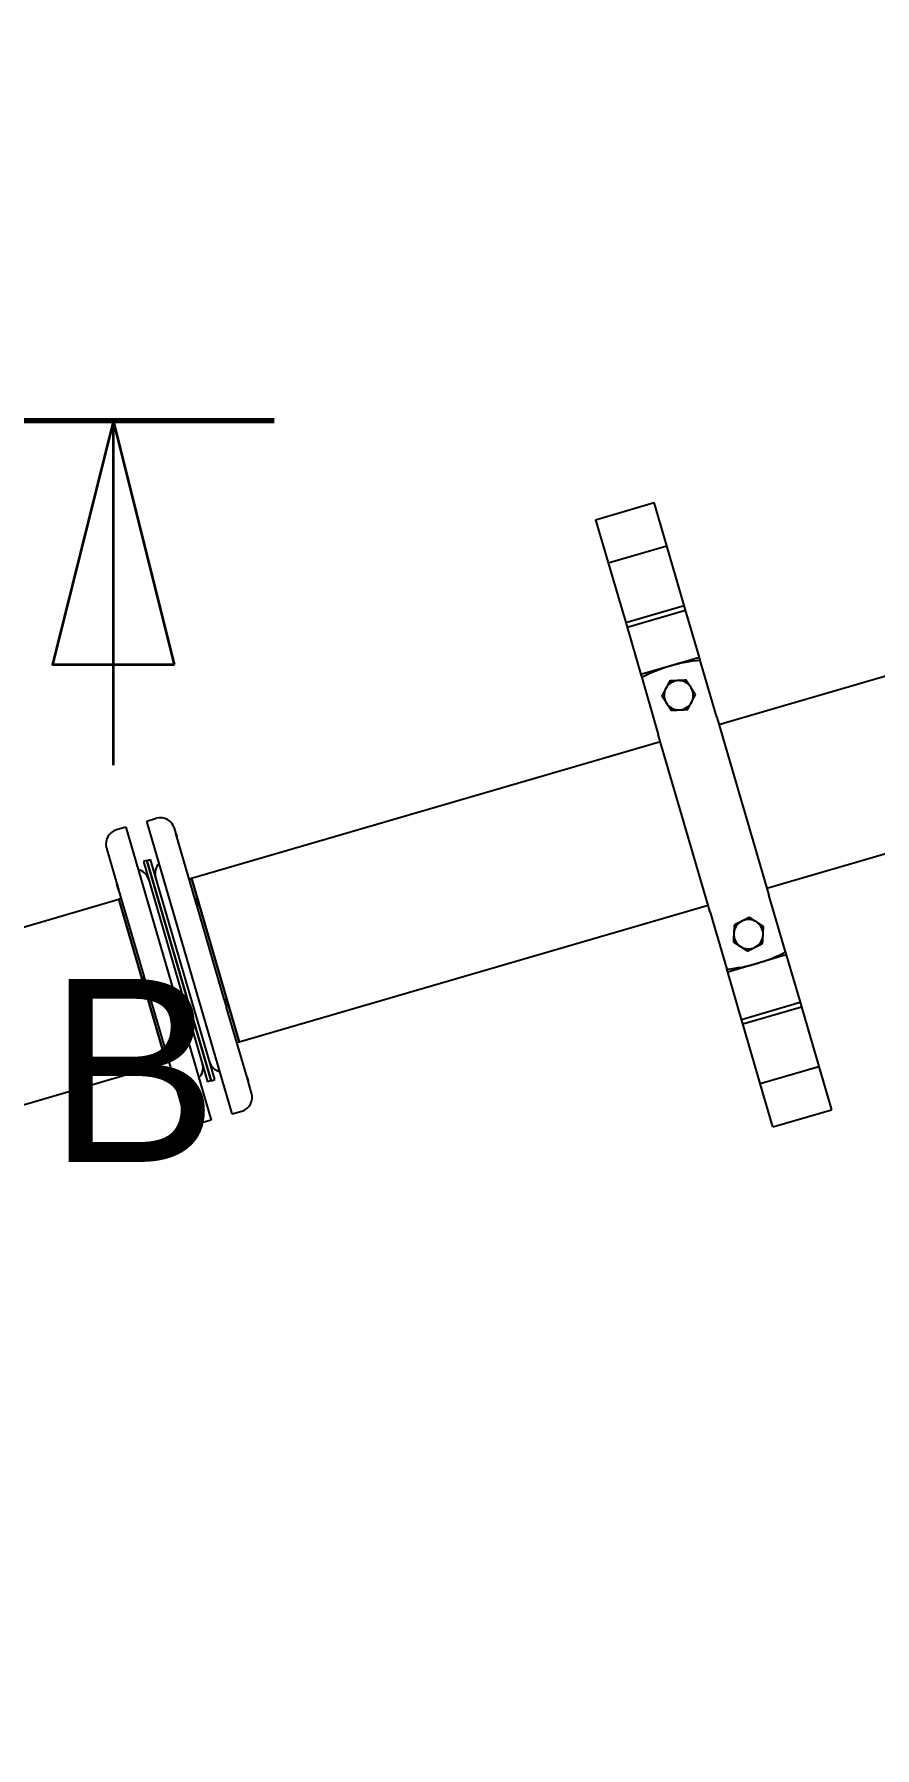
# Model space of a CAD drawing. Header units: millimetres. Extents: x 0 to 157650, y 0 to 89100.
# Drawn here: x 103620 to 105685, y 51117 to 55330 of the extents above; entities that cross this region are included whole.
import ezdxf

# ---------------------------------------------------------------- set-up
doc = ezdxf.new("R2010")
doc.units = ezdxf.units.MM
doc.header["$LTSCALE"] = 150
doc.linetypes.add('CHAIN', pattern=[0.35429999999999995, 0.2362, -0.0295, 0.0591, -0.0295])
for name, color, linetype, lineweight in [('Hatch', 7, 'Continuous', 18), ('Section Line', 7, 'CHAIN', 35), ('Visible', 7, 'Continuous', 25)]:
    doc.layers.add(name, color=color, linetype=linetype, lineweight=lineweight)
doc.styles.add('Title', font='arial.ttf')

# ---------------------------------------------------------------- blocks, each defined once
blk = doc.blocks.new('2dTransSection1')
at = {"layer": 'Section Line', "linetype": 'Continuous', "lineweight": 70}
blk.add_line((689.4677291531705, 362.5330789586023), (694.7307476199313, 362.5330789586023), dxfattribs=at)
at = {"layer": 'Section Line', "linetype": 'Continuous'}
for p, q in [((692.0992383865508, 362.5330789586023), (691.099238386551, 358.5330789586023)), ((692.0992383865508, 358.5330789586023), (692.0992383865508, 362.5330789586023)), ((693.099238386551, 358.5330789586023), (692.0992383865508, 362.5330789586023)), ((691.099238386551, 358.5330789586023), (693.099238386551, 358.5330789586023)), ((692.0992383865508, 356.8828718079426), (692.0992383865508, 358.5330789586023))]:
    blk.add_line(p, q, dxfattribs=at)
at = {"layer": 'Section Line', "linetype": 'Continuous', "flags": 128}
blk.add_lwpolyline([(693.0992367063777, 358.53308056636), (692.0992367063777, 362.53308056636), (691.0992367063778, 358.53308056636), (693.0992367063777, 358.53308056636)], dxfattribs=at)
at = {"layer": 'Section Line'}
blk.add_solid([(693.0992367063777, 358.53308056636), (692.0992367063777, 362.53308056636), (691.0992367063778, 358.53308056636), (693.0992367063777, 358.53308056636)], dxfattribs=at)
at = {"layer": 'Section Line', "insert": (691.0225921892707, 350.3828716887333), "char_height": 3.00000011920929, "attachment_point": 7, "style": 'Title'}
blk.add_mtext('B', dxfattribs=at)

msp = doc.modelspace()

# ---------------------------------------------------------------- hatches: boundary and pattern name
at = {"layer": 'Hatch'}
h = msp.add_hatch(dxfattribs=at)
h.set_pattern_fill('ANSI31', color=256, scale=3810, angle=-14.999977780745, style=0)
h.set_pattern_definition([(30.000022219255, (0, 0), (-238.1251599456498, 412.4445062076336), [])])
edge = h.paths.add_edge_path()
edge.add_line((108123.4879463315, 42159.58709388264), (108086.8065875741, 42159.58709388264))
edge.add_ellipse((137412.9492791453, 62779.96184395169), major_axis=(19200.00000006426, -30275.11354226793), ratio=1, start_angle=269.9999999999994, end_angle=272.7303477327447, ccw=False)
edge.add_ellipse((137412.9492789841, 62779.96184385057), major_axis=(18899.9999998964, -30463.2975889012), ratio=1, start_angle=269.9999999999999, end_angle=270.5659876102085, ccw=False)
edge.add_ellipse((137412.9492791489, 62779.96184395414), major_axis=(-3600.000000000085, -35668.78887767279), ratio=1, start_angle=270.00000000000017, end_angle=307.5795037802839, ccw=False)
edge.add_ellipse((137412.949278965, 62779.96184397389), major_axis=(-3899.999999980316, -35637.23474102448), ratio=1, start_angle=269.99999999999784, end_angle=270.4821088476203, ccw=False)
edge.add_ellipse((137412.9492772113, 62779.96184416919), major_axis=(-4012.253517421899, -35624.77117922516), ratio=1, start_angle=270, end_angle=270.1805070568376, ccw=False)
edge.add_line((101788.1780979862, 66792.2153615911), (101817.9896219872, 66788.8578272667))
edge.add_ellipse((137412.949279149, 62779.96184395414), major_axis=(-20620.37475007149, 29289.46133281754), ratio=1, start_angle=48.42779682903527, end_angle=90.00000000000006)

# ---------------------------------------------------------------- linework, layer by layer
at = {"layer": 'Visible', "color": 9, "true_color": 0xc0c0c0}
for p, q in [((105302.6645891638, 53633.0882069892), (110838.1840430821, 55247.55516273831)), ((105420.0086001217, 53230.75104353997), (110838.1840430821, 54810.99392515776)), ((104999.6369801468, 54136.34583536373), (105143.6373965567, 54178.34440764648)), ((105174.6581233453, 54071.98370698192), (105143.6373965567, 54178.34440764649)), ((104999.6369801468, 54136.34583536373), (105030.6577069355, 54029.98513469921)), ((105030.6577069355, 54029.98513469921), (105174.6581233453, 54071.98370698192)), ((105217.4709754276, 53925.19137113691), (105174.6581233453, 54071.98370698194)), ((105030.6577069355, 54029.98513469921), (105073.4705590178, 53883.19279885418)), ((105073.4705590177, 53883.1927988542), (105217.4709754275, 53925.19137113691)), ((105220.7163758784, 53914.06387344041), (105217.4709754276, 53925.19137113691)), ((105073.4705590177, 53883.1927988542), (105076.7159594685, 53872.06530115764)), ((105076.7159594685, 53872.06530115766), (105220.7163758784, 53914.06387344041)), ((105254.6602210446, 53797.68068294562), (105220.7163758784, 53914.06387344038)), ((105076.7159594685, 53872.06530115766), (105110.6598046347, 53755.68211066297)), ((105254.6602210446, 53797.68068294562), (105110.6598046347, 53755.68211066293)), ((105256.8065696767, 53790.32150190718), (105254.6602210446, 53797.68068294565)), ((105110.6598046348, 53755.68211066293), (105112.8061532669, 53748.32292962439)), ((105291.0132616714, 53673.03708904482), (105256.8065696767, 53790.32150190718)), ((105112.8061532669, 53748.32292962439), (105147.0128452615, 53631.0385167621)), ((105297.5663969512, 53650.56836790049), (105291.0132616714, 53673.03708904483)), ((105147.0128452616, 53631.0385167621), (105153.5659805413, 53608.56979561775)), ((105297.5663969512, 53650.56836790049), (105425.1067923343, 53213.27088262873)), ((104006.6608414752, 53255.10105644466), (105158.6641727541, 53591.08963470648)), ((105281.1063759244, 53171.27231034601), (105153.5659805413, 53608.56979561776)), ((103845.1360831195, 53380.33465791865), (103822.0960164938, 53373.6148863534)), ((103845.1360831193, 53380.33465791858), (104055.128944533, 52660.33257586929)), ((103896.9762330268, 53395.45414394021), (103920.0162996524, 53402.17391550547)), ((104106.9690944405, 52675.45206189102), (103896.9762330269, 53395.45414394032)), ((103968.7672331632, 53363.59749164477), (103964.6560569386, 53377.69347291505)), ((103968.7672331633, 53363.59749164477), (103970.7565267421, 53356.77680493687)), ((104014.9024789377, 53205.41367153841), (103970.7565267421, 53356.7768049369)), ((103797.6658221951, 53328.80284285463), (103823.2679762205, 53241.02079122142)), ((103897.0952728884, 53298.61414275532), (103888.4552479038, 53296.09422841841)), ((103888.4552479038, 53296.09422841835), (104046.3698796868, 52754.65266271728)), ((103897.0952728883, 53298.61414275523), (103905.7352978729, 53301.1340570922)), ((103897.0952728884, 53298.61414275532), (104055.0099046714, 52757.17257705424)), ((104055.0099046714, 52757.17257705424), (103897.0952728884, 53298.61414275532)), ((104063.649929656, 52759.6924913912), (103905.735297873, 53301.13405709228)), ((104000.9008248186, 53253.42111355334), (104006.660841475, 53255.10105644466)), ((104124.004852433, 52852.7638929955), (104006.6608414751, 53255.10105644464)), ((104006.6608414751, 53255.10105644464), (104124.004852433, 52852.7638929955)), ((103827.6351919388, 53226.04692787772), (103823.2679762205, 53241.02079122142)), ((103827.6351919388, 53226.04692787763), (103889.4442594129, 53014.12230829179)), ((103833.8603417832, 53204.70276970537), (103828.1003251268, 53203.02282681406)), ((104014.9024789377, 53205.41367153841), (104020.4436023753, 53186.41483326784)), ((105431.6599276141, 53190.8021614844), (105425.1067923343, 53213.27088262874)), ((102984.257884965, 52956.91119323724), (103828.1003251268, 53203.02282681406)), ((103828.1003251268, 53203.02282681406), (103945.4443360848, 52800.68566336491)), ((103945.4443360848, 52800.68566336491), (103828.1003251268, 53203.02282681406)), ((104087.2050107028, 52957.51013301864), (104020.4436023753, 53186.41483326792)), ((104124.0048524331, 52852.76389299543), (105276.008183712, 53188.75247125724)), ((105281.1063759244, 53171.27231034602), (105287.6595112042, 53148.80358920167)), ((105465.8666196087, 53073.51774862209), (105431.6599276141, 53190.80216148438)), ((105287.6595112042, 53148.80358920166), (105321.8662031989, 53031.51917633936)), ((105468.0129682409, 53066.15856758355), (105324.012551831, 53024.15999530085)), ((105465.8666196087, 53073.51774862209), (105468.0129682409, 53066.15856758354)), ((105468.0129682409, 53066.15856758355), (105501.9568134071, 52949.77537708887)), ((103895.6204351115, 52992.94606766996), (103889.4442594128, 53014.12230829184)), ((103895.6204351116, 52992.94606766989), (103957.4295025856, 52781.02144808404)), ((105324.012551831, 53024.15999530085), (105321.8662031989, 53031.51917633934)), ((105357.9563969972, 52907.77680480612), (105324.012551831, 53024.15999530086)), ((104087.2050107029, 52957.51013301861), (104093.0520490402, 52937.46240497506)), ((104143.3209859445, 52765.1054067901), (104093.0520490402, 52937.46240497507)), ((105357.9563969972, 52907.77680480612), (105501.9568134071, 52949.77537708887)), ((105361.201797448, 52896.64930710962), (105505.2022138578, 52938.64787939232)), ((105501.9568134071, 52949.77537708887), (105505.2022138578, 52938.64787939232)), ((105505.2022138578, 52938.64787939229), (105548.0150659401, 52791.85554354725)), ((105361.201797448, 52896.64930710962), (105357.9563969972, 52907.77680480613)), ((105404.0146495303, 52749.85697126456), (105361.201797448, 52896.6493071096)), ((104118.2448357765, 52851.08395010416), (104124.0048524329, 52852.76389299548)), ((103516.9028602638, 52675.69900987366), (103945.4443360848, 52800.68566336491)), ((103951.2043527412, 52802.36560625627), (103945.4443360848, 52800.68566336495)), ((105404.0146495303, 52749.85697126456), (105548.0150659402, 52791.85554354725)), ((105548.0150659402, 52791.85554354725), (105579.0357927288, 52685.49484288273)), ((103961.796718304, 52766.0475847403), (103957.4295025856, 52781.02144808409)), ((103961.796718304, 52766.04758474027), (103987.3988723293, 52678.26553310706)), ((104055.0099046715, 52757.17257705436), (104046.3698796869, 52754.65266271739)), ((104055.0099046713, 52757.17257705421), (104063.6499296559, 52759.69249139113)), ((104143.3209859446, 52765.10540679001), (104146.0488234234, 52755.75247616658)), ((104154.4896036566, 52726.81159074248), (104146.0488234233, 52755.75247616658)), ((105435.0353763189, 52643.4962706), (105404.0146495303, 52749.85697126457)), ((104055.1289445331, 52660.3325758694), (104032.0888779075, 52653.61280430415)), ((104106.9690944405, 52675.45206189096), (104130.0091610661, 52682.17183345622)), ((105435.0353763189, 52643.4962706), (105579.0357927288, 52685.49484288275))]:
    msp.add_line(p, q, dxfattribs=at)
for centre, radius, start, end in [((137412.949279149, 62779.96184395414), 35850.00000000009, 173.5741192067048, 215.1125742343866), ((137412.949279149, 62779.96184395414), 35820.00000000009, 173.5741192067048, 215.1463223776695), ((105289.3363864378, 53410.92033912325), 380.7931607845491, 94.9005491881191, 117.6187240888399), ((105203.659298981, 53704.68118859937), 36.00000000000011, 152.6407601902888, 212.6407601903052), ((105203.659298981, 53704.68118859937), 36.00000000000011, 92.64076019034704, 152.6407601903345), ((105203.659298981, 53704.68118859937), 36.00000000000011, 32.64076019030522, 92.64076019031316), ((105203.659298981, 53704.68118859937), 36.00000000000011, 332.6407601902888, 32.64076019030519), ((105203.659298981, 53704.68118859937), 36.00000000000012, 212.6407601903052, 272.6407601903131), ((105203.659298981, 53704.68118859937), 36.00000000000011, 272.640760190347, 332.6407601903344), ((103832.1756738417, 53339.05478641504), 36.00000000000001, 106.2596366385033, 192.6763149399748), ((103930.0959570003, 53367.61381556714), 36.00000000000007, 16.25963663862674, 106.2596366385358), ((103950.0149611679, 53267.17361807146), 33.00000000000011, 133.2953284278622, 196.259636638441), ((103869.3747279785, 53243.65441759332), 33.00000000000004, 16.25963663844097, 79.22394484901274), ((105375.0134738946, 53117.15948964713), 36.00000000000012, 176.9082072920409, 236.9082072920371), ((105375.0134738946, 53117.15948964713), 36.00000000000011, 116.9082072920437, 176.908207292056), ((105375.0134738946, 53117.15948964713), 36.00000000000011, 56.90820729207485, 116.9082072920739), ((105375.0134738946, 53117.15948964713), 36.00000000000011, 356.9082072920409, 56.9082072920372), ((105375.0134738946, 53117.15948964713), 36.00000000000012, 236.9082072920748, 296.9082072920739), ((105375.0134738946, 53117.15948964713), 36.00000000000011, 296.9082072920437, 356.908207292056), ((105289.3363864378, 53410.92033912325), 380.7931607845489, 274.9005491881191, 297.6187240888398), ((104002.0902163919, 52788.61310173815), 33.00000000000004, 313.2953284278622, 16.25963663844097), ((104082.7304495814, 52812.13230221632), 33.00000000000009, 196.259636638441, 259.2239448490128), ((104119.9295037182, 52716.73193339454), 36.00000000000008, 286.2596366385358, 16.25963663853585), ((104022.0092205596, 52688.1729042425), 36.00000000000001, 199.842958337045, 286.2596366385358)]:
    msp.add_arc(centre, radius, start, end, dxfattribs=at)
for points, weights in [([(105171.6861673121, 53721.22563936932), (105167.2530950891, 53712.65846455911), (105162.1342242065, 53702.76594319342)], [1, 1.04818815858857, 1.019815418649311]), ([(105181.2381104177, 53739.68533554523), (105176.1192395351, 53729.79281417953), (105171.6861673121, 53721.22563936932)], [1.019815418649315, 1.048188158588583, 1]), ([(105202.000647805, 53740.64295824822), (105192.3647206692, 53740.19852400506), (105181.2381104177, 53739.68533554523)], [1, 1.048188158588592, 1.019815418649319]), ([(105222.7631851923, 53741.60058095119), (105211.6365749408, 53741.08739249136), (105202.000647805, 53740.64295824822)], [1.019815418649313, 1.048188158588575, 1]), ([(105233.973779474, 53724.09850747825), (105228.7709245612, 53732.22124804532), (105222.7631851923, 53741.60058095119)], [1, 1.048188158588583, 1.019815418649316]), ([(105245.1843737556, 53706.59643400533), (105239.1766343868, 53715.97576691119), (105233.973779474, 53724.09850747825)], [1.019815418649319, 1.048188158588589, 1]), ([(105162.1342242065, 53702.76594319342), (105168.1419635753, 53693.38661028755), (105173.3448184881, 53685.26386972048)], [1.01981541864932, 1.048188158588594, 1]), ([(105173.3448184881, 53685.26386972048), (105178.5476734009, 53677.14112915342), (105184.5554127698, 53667.76179624756)], [1, 1.048188158588593, 1.019815418649321]), ([(105184.5554127698, 53667.76179624756), (105195.6820230213, 53668.27498470739), (105205.3179501571, 53668.71941895053)], [1.019815418649313, 1.048188158588573, 1]), ([(105205.3179501571, 53668.71941895053), (105214.9538772929, 53669.16385319369), (105226.0804875444, 53669.67704165351)], [1, 1.048188158588568, 1.019815418649311]), ([(105226.0804875444, 53669.67704165351), (105231.199358427, 53679.56956301921), (105235.63243065, 53688.13673782942)], [1.019815418649322, 1.048188158588595, 1]), ([(105235.63243065, 53688.13673782942), (105240.065502873, 53696.70391263961), (105245.1843737556, 53706.59643400533)], [1, 1.048188158588594, 1.019815418649321]), ([(105339.0658752584, 53119.10117764703), (105338.5456015268, 53109.46904762259), (105337.9448411689, 53098.34682189767)], [1, 1.048188158588568, 1.019815418649311]), ([(105340.1869093478, 53139.85553339637), (105339.5861489899, 53128.73330767146), (105339.0658752584, 53119.10117764703)], [1.019815418649313, 1.048188158588573, 1]), ([(105358.7212257106, 53149.2618672711), (105350.1194195511, 53144.8963725273), (105340.1869093478, 53139.85553339637)], [1, 1.048188158588593, 1.019815418649321]), ([(105377.2555420734, 53158.66820114583), (105367.3230318701, 53153.62736201489), (105358.7212257106, 53149.2618672711)], [1.01981541864932, 1.048188158588594, 1]), ([(105394.6688243468, 53147.32017927121), (105386.5872919189, 53152.58681455184), (105377.2555420734, 53158.66820114583)], [1, 1.04818815858857, 1.019815418649311]), ([(105412.0821066202, 53135.97215739657), (105402.7503567747, 53142.05354399056), (105394.6688243468, 53147.32017927121)], [1.019815418649315, 1.048188158588583, 1]), ([(105410.9610725308, 53115.21780164724), (105411.4813462623, 53124.84993167166), (105412.0821066202, 53135.97215739658)], [1, 1.048188158588592, 1.019815418649319]), ([(105337.9448411689, 53098.34682189769), (105347.2765910144, 53092.26543530369), (105355.3581234423, 53086.99880002307)], [1.019815418649322, 1.048188158588595, 1]), ([(105355.3581234423, 53086.99880002307), (105363.4396558703, 53081.73216474242), (105372.7714057157, 53075.65077814843)], [1, 1.048188158588594, 1.019815418649321]), ([(105372.7714057157, 53075.65077814843), (105382.7039159191, 53080.69161727936), (105391.3057220786, 53085.05711202316)], [1.019815418649319, 1.048188158588589, 1]), ([(105391.3057220786, 53085.05711202316), (105399.907528238, 53089.42260676697), (105409.8400384414, 53094.46344589789)], [1, 1.048188158588583, 1.019815418649316]), ([(105409.8400384414, 53094.46344589789), (105410.4407987993, 53105.5856716228), (105410.9610725308, 53115.21780164724)], [1.019815418649313, 1.048188158588575, 1])]:
    msp.add_rational_spline(points, weights, degree=2, dxfattribs=at)
for points, knots in [([(103797.0523173364, 53331.15460411031), (103797.0515451557, 53331.15438599229), (103797.1001901957, 53330.94303306528), (103797.3010419724, 53330.12696865304), (103797.4488684438, 53329.5467117252), (103797.6658221951, 53328.80284285463)], [-1.958114928343415, -1.958114928343415, -1.958114928343415, -1.958114928343415, -1.75433311417578, -1.75433311417578, -1.56067003074902, -1.56067003074902, -1.56067003074902, -1.56067003074902]), ([(103970.7565267421, 53356.7768049369), (103970.7447914223, 53356.81704180336), (103970.7330738114, 53356.85713427098), (103970.1597777454, 53358.81477249118), (103969.6584478482, 53360.36755322041), (103968.9773037536, 53362.59800332521), (103968.7874342378, 53363.29988354256), (103968.6926706292, 53363.77972050261), (103968.7127554279, 53363.78427934137), (103968.7672331632, 53363.59749164477)], [-2.355385897473158, -2.355385897473158, -2.355385897473158, -2.355385897473158, -2.349031193156322, -2.349031193156322, -2.043971453062818, -2.043971453062818, -1.75435964205497, -1.75435964205497, -1.560670043043428, -1.560670043043428, -1.560670043043428, -1.560670043043428]), ([(103823.2679762204, 53241.02079122142), (103823.2738360118, 53241.00069976732), (103823.2797749649, 53240.98042057115), (103823.5746445015, 53239.9774228066), (103824.0315383176, 53238.57699997525), (103825.0768859633, 53235.09780592105), (103825.6500859583, 53233.08160129638), (103826.7041209814, 53229.31271245594), (103827.1503891108, 53227.70917031393), (103827.6351919388, 53226.04692787763)], [-2.355385897473158, -2.355385897473158, -2.355385897473158, -2.355385897473158, -2.349031193156322, -2.349031193156322, -2.043971453062818, -2.043971453062818, -1.75435964205497, -1.75435964205497, -1.560670043043428, -1.560670043043428, -1.560670043043428, -1.560670043043428]), ([(104020.4436023753, 53186.41483326792), (104020.4262034906, 53186.47448878745), (104020.4087787041, 53186.53414547943), (104019.5729813948, 53189.39163592936), (104018.7217532472, 53192.14419859477), (104017.2033073545, 53197.24561688279), (104016.5398243461, 53199.57140459915), (104015.5741694091, 53203.03724321594), (104015.227044941, 53204.30083276597), (104014.9024789377, 53205.41367153841)], [-2.35538517571905, -2.35538517571905, -2.35538517571905, -2.35538517571905, -2.348881911791905, -2.348881911791905, -2.043887780416902, -2.043887780416902, -1.75433311417578, -1.75433311417578, -1.56067003074902, -1.56067003074902, -1.56067003074902, -1.56067003074902]), ([(103889.4442594128, 53014.12230829178), (103889.4600524994, 53014.06815856929), (103889.4758985816, 53014.01391477703), (103890.2373790788, 53011.41123422427), (103891.0767899879, 53008.69918929987), (103892.6925459326, 53003.26412424121), (103893.4584017435, 53000.58733111248), (103894.680212205, 52996.24321258789), (103895.1518674528, 52994.55264461546), (103895.6204351116, 52992.94606766989)], [-2.355385175719605, -2.355385175719605, -2.355385175719605, -2.355385175719605, -2.348881911792458, -2.348881911792458, -2.043887780417346, -2.043887780417346, -1.754333114176159, -1.754333114176159, -1.560670030749367, -1.560670030749367, -1.560670030749367, -1.560670030749367]), ([(104093.0520490402, 52937.46240497507), (104093.0397404991, 52937.50460724426), (104093.0273660921, 52937.54695166733), (104092.4177831313, 52939.6290066873), (104091.6888267894, 52941.96224972817), (104090.2054811262, 52946.94320666348), (104089.4648183573, 52949.53359054838), (104088.2180601638, 52953.96326891781), (104087.7185565693, 52955.74933938701), (104087.2050107029, 52957.51013301864)], [-2.355385897473173, -2.355385897473173, -2.355385897473173, -2.355385897473173, -2.349031193156337, -2.349031193156337, -2.043971453062784, -2.043971453062784, -1.754359642054924, -1.754359642054924, -1.560670043043396, -1.560670043043396, -1.560670043043396, -1.560670043043396]), ([(103957.4295025856, 52781.02144808404), (103957.4454675711, 52780.96670897172), (103957.4614381381, 52780.91203440259), (103958.2442908073, 52778.23588989759), (103959.0009005012, 52775.8078318669), (103960.2575959121, 52771.60399017476), (103960.7597054062, 52769.83153340124), (103961.4094921878, 52767.44868965554), (103961.6187761827, 52766.65769451711), (103961.796718304, 52766.04758474027)], [-2.355385897472318, -2.355385897472318, -2.355385897472318, -2.355385897472318, -2.349031193155485, -2.349031193155485, -2.043971453062071, -2.043971453062071, -1.754359642054357, -1.754359642054357, -1.560670043042865, -1.560670043042865, -1.560670043042865, -1.560670043042865]), ([(104146.0488234234, 52755.75247616659), (104146.0484086226, 52755.75389839306), (104146.0479083753, 52755.7555259532), (104146.0199018088, 52755.8433459834), (104145.8142476194, 52756.38243057655), (104145.2187977383, 52758.31917438195), (104144.8430482262, 52759.65841086473), (104144.0702132249, 52762.46312817376), (104143.7225846131, 52763.72844628043), (104143.3209859445, 52765.10540679011)], [-2.355385175718739, -2.355385175718739, -2.355385175718739, -2.355385175718739, -2.348881911791591, -2.348881911791591, -2.043887780416591, -2.043887780416591, -1.754333114175544, -1.754333114175544, -1.56067003074882, -1.56067003074882, -1.56067003074882, -1.56067003074882]), ([(103987.3988723293, 52678.26553310705), (103987.4061847618, 52678.24046098522), (103987.4134662596, 52678.21558256591), (103987.7606972391, 52677.03323846259), (103988.0171118276, 52676.32011179569), (103988.1337467404, 52675.98913428098), (103988.1461494315, 52675.9527903021), (103988.1458260215, 52675.95269299216)], [-2.355385175718037, -2.355385175718037, -2.355385175718037, -2.355385175718037, -2.348881911790893, -2.348881911790893, -2.043887780416039, -2.043887780416039, -1.958114928342604, -1.958114928342604, -1.958114928342604, -1.958114928342604])]:
    msp.add_open_spline(points, degree=3, knots=knots, dxfattribs=at)

# ---------------------------------------------------------------- block references
at = {"layer": 'Section Line', "xscale": 150, "yscale": 150, "zscale": 150}
msp.add_blockref('2dTransSection1', (0, 0), dxfattribs=at)

doc.saveas('drawing.dxf')
